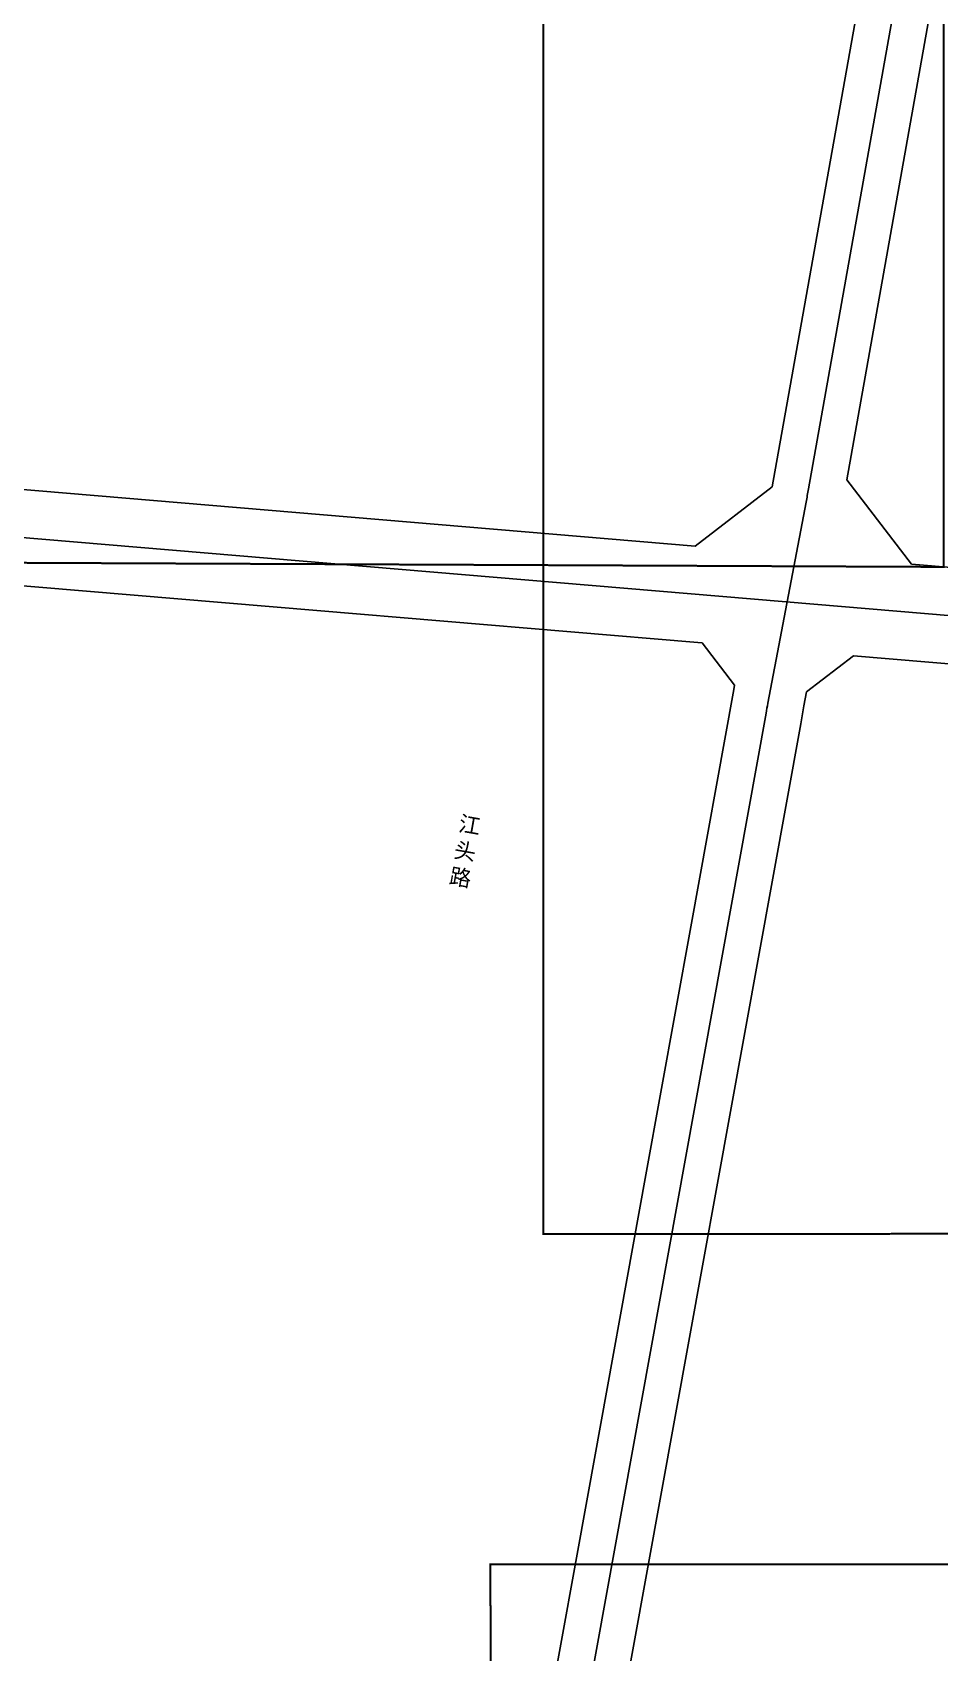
# Model space of a CAD drawing. Extents: x 529262 to 576451, y 2694391 to 2717535.
# Drawn here: x 562318.9 to 562545.6, y 2710448.1 to 2710853.2 of the extents above; entities that cross this region are included whole.
import ezdxf
from ezdxf.xclip import XClip

# ---------------------------------------------------------------- set-up
doc = ezdxf.new("R2010")
doc.units = 0
doc.header["$XCLIPFRAME"] = 0
for name, color, linetype in [('PP-COM', 7, 'Continuous'), ('RD-中线', 40, 'Continuous'), ('RD-红线', 7, 'Continuous'), ('RD-路名', 7, 'Continuous')]:
    doc.layers.add(name, color=color, linetype=linetype)
doc.styles.add('黑体', font='simhei.ttf')

# ---------------------------------------------------------------- blocks, each defined once
blk = doc.blocks.new('A$C19FD0107')
at = {"layer": 'RD-中线', "color": 8}
blk.add_lwpolyline([(-8653.59, 15420.76), (-8495.76, 16292.39, -0.00211), (-8495.3, 16294.88), (-8485.75, 16345.17, 0.002827), (-8485.14, 16348.51), (-8448.87, 16552.15, -0.000671), (-8448.63, 16553.47), (-8443.3, 16582.94)], format="xyb", dxfattribs=at)
at = {"layer": 'RD-中线', "color": 8, "linetype": 'Continuous', "flags": 128}
for points in [[(-8490.72, 16320.23), (-8749.09, 16341.96)], [(-8319.85, 16305.85), (-8490.72, 16320.23)]]:
    blk.add_lwpolyline(points, dxfattribs=at)
at = {"layer": 'RD-红线', "color": 8, "linetype": 'Continuous', "flags": 128}
for points in [[(-8494.2, 16348.96), (-8461.9, 16530.28)], [(-8475.6, 16350.73), (-8444.15, 16527.33)], [(-8641.94, 16344.99), (-8720.07, 16351.56)], [(-8513.43, 16334.18), (-8641.94, 16344.99)], [(-8608.06, 16318.06), (-8724.2, 16327.83)], [(-8340.29, 16319.62), (-8459.39, 16329.63)], [(-8511.74, 16309.95), (-8512.84, 16310.05), (-8608.06, 16318.06)], [(-8323.32, 16294.1), (-8473.89, 16306.77)], [(-8503.64, 16299.38), (-8503.84, 16298.3), (-8514.58, 16238.99)], [(-8485.64, 16297.77), (-8486.29, 16294.19), (-8487.1, 16289.72), (-8532.43, 16039.39)], [(-8514.58, 16238.99), (-8525.8, 16176.99)], [(-8525.8, 16176.99), (-8540.23, 16097.3)], [(-8540.23, 16097.3), (-8550.13, 16042.64)]]:
    blk.add_lwpolyline(points, dxfattribs=at)
at = {"layer": 'RD-红线', "color": 8, "linetype": 'Continuous'}
for points in [[(-8475.6, 16350.73), (-8459.39, 16329.63, 0.441526)], [(-8513.43, 16334.18), (-8494.2, 16348.96, 0.387419)]]:
    blk.add_lwpolyline(points, format="xyb", dxfattribs=at)
at = {"layer": 'RD-红线', "color": 8}
for points in [[(-8503.64, 16299.38), (-8511.74, 16309.95, 0.442382)], [(-8473.89, 16306.77), (-8485.64, 16297.77, 0.386595)]]:
    blk.add_lwpolyline(points, format="xyb", dxfattribs=at)

msp = doc.modelspace()

# ---------------------------------------------------------------- linework, layer by layer
at = {"const_width": 0.5}
for points in [[(561921.778, 2711219.288), (561769.676, 2711219.489), (561769.882, 2710648.234), (562301.527, 2710648.389), (562301.432, 2710720.66), (562546.62, 2710719.562), (562546.718, 2711158.506), (561922.133, 2711156.158), (561921.778, 2711219.288)], [(562598.829, 2711123.986), (562446.582, 2711123.874), (562446.587, 2710552.781), (562978.372, 2710552.956), (562978.226, 2710625.113), (563223.964, 2710625.037), (563223.849, 2711063.295), (562599.05, 2711060.81), (562598.829, 2711123.986)], [(562054.134, 2710969.431), (561901.626, 2710969.423), (561901.662, 2710398.138), (562433.46, 2710398.248), (562433.359, 2710470.178), (562679.098, 2710470.228), (562678.991, 2710908.993), (562054.163, 2710906.309), (562054.134, 2710969.431)]]:
    msp.add_lwpolyline(points, dxfattribs=at)

# ---------------------------------------------------------------- block references
at = {"layer": 'PP-COM'}
ref = msp.add_blockref('A$C19FD0107', (570997.993, 2694390.603), dxfattribs=at)
XClip(ref).set_block_clipping_path([(-9366.4383134884, 14428.6043910822), (-3328.4480743363, 17452.7484863754)])

# ---------------------------------------------------------------- texts
at = {"layer": 'RD-路名', "color": 7, "linetype": 'Continuous', "insert": (562425.859, 2710657.514), "char_height": 4, "width": 50.99419, "attachment_point": 1, "rotation": 349.95899, "style": '黑体'}
msp.add_mtext('江\\P头\\P路', dxfattribs=at)

doc.saveas('drawing.dxf')
